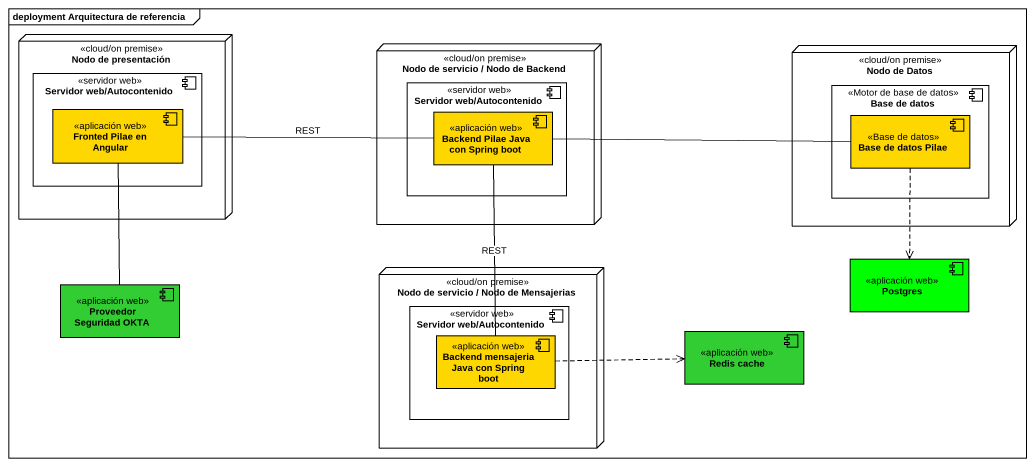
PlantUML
@startuml
mainframe deployment Arquitectura de referencia
node "Nodo de presentación" as Nodo_de_presentación <<cloud/on premise>> {
  component "Servidor web/Autocontenido" as Servidor_web_Autocontenido <<servidor web>> {
    component "Fronted Pilae en Angular" as Fronted_Pilae_en_Angular <<aplicación web>> #FFD700
  }
}
node "Nodo de servicio / Nodo de Backend" as Nodo_de_servicio_Nodo_de <<cloud/on premise>> {
  component "Servidor web/Autocontenido" as Servidor_web_Autocontenido_2 <<servidor web>> {
    component "Backend Pilae Java con Spring boot" as Backend_Pilae_Java_con <<aplicación web>> #FFD700
  }
}
node "Nodo de Datos" as Nodo_de_Datos <<cloud/on premise>> {
  component "Base de datos" as Base_de_datos <<Motor de base de datos>> {
    component "Base de datos Pilae" as Base_de_datos_Pilae <<Base de datos>> #FFD700
  }
}
node "Nodo de servicio / Nodo de Mensajerias" as Nodo_de_servicio_Nodo_de_2 <<cloud/on premise>> {
  component "Servidor web/Autocontenido" as Servidor_web_Autocontenido_3 <<servidor web>> {
    component "Backend mensajeria Java con Spring boot" as Backend_mensajeria_Java_con <<aplicación web>> #FFD700
  }
}
component Postgres <<aplicación web>> #00FF00
component "Proveedor Seguridad OKTA" as Proveedor_Seguridad_OKTA <<aplicación web>> #32CD32
component "Redis cache" as Redis_cache <<aplicación web>> #32CD32
Fronted_Pilae_en_Angular -- Proveedor_Seguridad_OKTA
Backend_Pilae_Java_con -left- Fronted_Pilae_en_Angular : REST
Backend_Pilae_Java_con -right- Base_de_datos_Pilae
Base_de_datos_Pilae ..> Postgres
Backend_mensajeria_Java_con -up- Backend_Pilae_Java_con : REST
Backend_mensajeria_Java_con .right.> Redis_cache
@enduml
